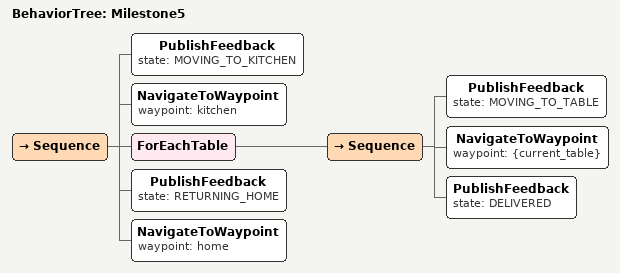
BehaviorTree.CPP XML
<?xml version="1.0"?>

<root BTCPP_format="4">
  <BehaviorTree ID="Milestone5">
    <Sequence>
      <PublishFeedback state="MOVING_TO_KITCHEN"/>
      <NavigateToWaypoint waypoint="kitchen"/>
      <ForEachTable>
        <Sequence>
          <PublishFeedback state="MOVING_TO_TABLE"/>
          <NavigateToWaypoint waypoint="{current_table}"/>
          <PublishFeedback state="DELIVERED"/>
        </Sequence>
      </ForEachTable>
      <PublishFeedback state="RETURNING_HOME"/>
      <NavigateToWaypoint waypoint="home"/>
    </Sequence>
  </BehaviorTree>
</root>
